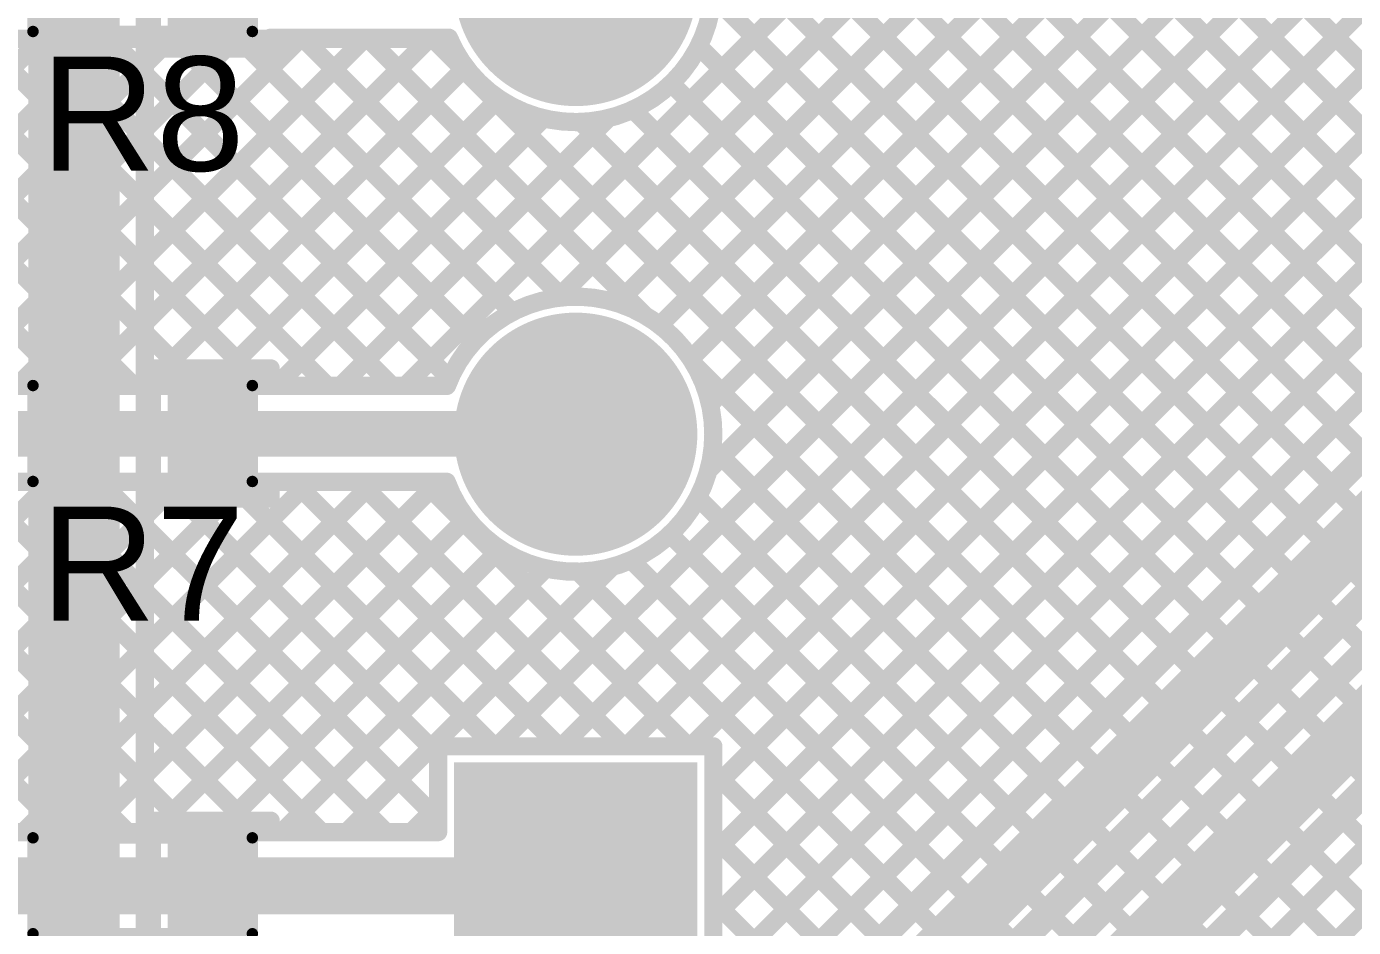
# Model space of a CAD drawing. Header units: millimetres. Extents: x -0.32 to 3.69, y -0.11 to 2.37.
# Drawn here: x 2.694 to 3.275, y 0.194 to 0.588 of the extents above; entities that cross this region are included whole.
import ezdxf

# ---------------------------------------------------------------- set-up
doc = ezdxf.new("R2010")
doc.units = ezdxf.units.MM
doc.header["$MEASUREMENT"] = 0
for name, color, linetype in [('BottomLayer', 5, 'Continuous'), ('BottomSolder', 6, 'Continuous'), ('MultiLayer', 9, 'Continuous'), ('PadHoleLayer', 156, 'Continuous'), ('TopLayer', 1, 'Continuous'), ('TopOverlay', 2, 'Continuous'), ('TopPaste', 8, 'Continuous'), ('TopSolder', 216, 'Continuous')]:
    doc.layers.add(name, color=color, linetype=linetype)
doc.styles.add('Arial', font='', dxfattribs={"height": 0.2})
doc.styles.get('Arial').set_extended_font_data('Arial')

# ---------------------------------------------------------------- blocks, each defined once
blk = doc.blocks.new('JL301_50010U02_B_1')
at = {"layer": 'BottomLayer'}
blk.add_hatch(color=5, dxfattribs=at).paths.add_polyline_path([(-0.04921, -0.04921), (-0.04921, 0.04921), (0.04921, 0.04921), (0.04921, -0.04921)])
h = blk.add_hatch(color=5, dxfattribs=at)
edge = h.paths.add_edge_path()
edge.add_arc((0.19685, 0), 0.04921, 0, 360)
h = blk.add_hatch(color=5, dxfattribs=at)
edge = h.paths.add_edge_path()
edge.add_arc((0.3937, 0), 0.04921, 0, 360)
at = {"layer": 'BottomSolder'}
blk.add_hatch(color=6, dxfattribs=at).paths.add_polyline_path([(-0.05321, -0.05321), (-0.05321, 0.05321), (0.05321, 0.05321), (0.05321, -0.05321)])
h = blk.add_hatch(color=6, dxfattribs=at)
edge = h.paths.add_edge_path()
edge.add_arc((0.19685, 0), 0.05321, 0, 360)
h = blk.add_hatch(color=6, dxfattribs=at)
edge = h.paths.add_edge_path()
edge.add_arc((0.3937, 0), 0.05321, 0, 360)
at = {"layer": 'MultiLayer'}
blk.add_hatch(color=9, dxfattribs=at).paths.add_polyline_path([(-0.04921, -0.04921), (-0.04921, 0.04921), (0.04921, 0.04921), (0.04921, -0.04921)])
h = blk.add_hatch(color=9, dxfattribs=at)
edge = h.paths.add_edge_path()
edge.add_arc((0.19685, 0), 0.04921, 0, 360)
h = blk.add_hatch(color=9, dxfattribs=at)
edge = h.paths.add_edge_path()
edge.add_arc((0.3937, 0), 0.04921, 0, 360)
at = {"layer": 'PadHoleLayer'}
h = blk.add_hatch(color=156, dxfattribs=at)
edge = h.paths.add_edge_path()
edge.add_arc((0, 0), 0.0275, 0, 360)
h = blk.add_hatch(color=156, dxfattribs=at)
edge = h.paths.add_edge_path()
edge.add_arc((0.19685, 0), 0.0275, 0, 360)
h = blk.add_hatch(color=156, dxfattribs=at)
edge = h.paths.add_edge_path()
edge.add_arc((0.3937, 0), 0.0275, 0, 360)
at = {"layer": 'TopLayer'}
blk.add_hatch(color=1, dxfattribs=at).paths.add_polyline_path([(-0.04921, -0.04921), (-0.04921, 0.04921), (0.04921, 0.04921), (0.04921, -0.04921)])
h = blk.add_hatch(color=1, dxfattribs=at)
edge = h.paths.add_edge_path()
edge.add_arc((0.19685, 0), 0.04921, 0, 360)
h = blk.add_hatch(color=1, dxfattribs=at)
edge = h.paths.add_edge_path()
edge.add_arc((0.3937, 0), 0.04921, 0, 360)
at = {"layer": 'TopSolder'}
blk.add_hatch(color=216, dxfattribs=at).paths.add_polyline_path([(-0.05321, -0.05321), (-0.05321, 0.05321), (0.05321, 0.05321), (0.05321, -0.05321)])
h = blk.add_hatch(color=216, dxfattribs=at)
edge = h.paths.add_edge_path()
edge.add_arc((0.19685, 0), 0.05321, 0, 360)
h = blk.add_hatch(color=216, dxfattribs=at)
edge = h.paths.add_edge_path()
edge.add_arc((0.3937, 0), 0.05321, 0, 360)
blk = doc.blocks.new('R___0603_34')
at = {"layer": 'TopLayer'}
for points in [[(-0.015, 0.0175), (-0.015, -0.0175), (-0.045, -0.0175), (-0.045, 0.0175)], [(0.045, 0.0175), (0.045, -0.0175), (0.015, -0.0175), (0.015, 0.0175)]]:
    blk.add_hatch(color=1, dxfattribs=at).paths.add_polyline_path(points)
at = {"layer": 'TopPaste'}
for points in [[(-0.015, 0.0175), (-0.015, -0.0175), (-0.045, -0.0175), (-0.045, 0.0175)], [(0.045, 0.0175), (0.045, -0.0175), (0.015, -0.0175), (0.015, 0.0175)]]:
    blk.add_hatch(color=8, dxfattribs=at).paths.add_polyline_path(points)
at = {"layer": 'TopSolder'}
for points in [[(-0.011, 0.0215), (-0.011, -0.0215), (-0.049, -0.0215), (-0.049, 0.0215)], [(0.049, 0.0215), (0.049, -0.0215), (0.011, -0.0215), (0.011, 0.0215)]]:
    blk.add_hatch(color=216, dxfattribs=at).paths.add_polyline_path(points)
at = {"layer": 'TopOverlay', "const_width": 0.005}
for points in [[(-0.048, 0.021), (-0.048, -0.021)], [(0.048, 0.021), (-0.048, 0.021)], [(0.048, 0.021), (0.048, -0.021)], [(0.048, -0.021), (-0.048, -0.021)]]:
    blk.add_lwpolyline(points, dxfattribs=at)
at = {"layer": 'TopOverlay', "const_width": 0.0025}
for points in [[(-0.04925, 0.021, 1), (-0.04675, 0.021, 1)], [(-0.04925, 0.021, 1), (-0.04675, 0.021, 1)], [(0.04675, 0.021, 1), (0.04925, 0.021, 1)], [(0.04675, 0.021, 1), (0.04925, 0.021, 1)], [(-0.04925, -0.021, 1), (-0.04675, -0.021, 1)], [(-0.04925, -0.021, 1), (-0.04675, -0.021, 1)], [(0.04675, -0.021, 1), (0.04925, -0.021, 1)], [(0.04675, -0.021, 1), (0.04925, -0.021, 1)]]:
    blk.add_lwpolyline(points, format="xyb", close=True, dxfattribs=at)
blk = doc.blocks.new('R___0603_35')
at = {"layer": 'TopLayer'}
for points in [[(-0.015, 0.0175), (-0.015, -0.0175), (-0.045, -0.0175), (-0.045, 0.0175)], [(0.045, 0.0175), (0.045, -0.0175), (0.015, -0.0175), (0.015, 0.0175)]]:
    blk.add_hatch(color=1, dxfattribs=at).paths.add_polyline_path(points)
at = {"layer": 'TopPaste'}
for points in [[(-0.015, 0.0175), (-0.015, -0.0175), (-0.045, -0.0175), (-0.045, 0.0175)], [(0.045, 0.0175), (0.045, -0.0175), (0.015, -0.0175), (0.015, 0.0175)]]:
    blk.add_hatch(color=8, dxfattribs=at).paths.add_polyline_path(points)
at = {"layer": 'TopSolder'}
for points in [[(-0.011, 0.0215), (-0.011, -0.0215), (-0.049, -0.0215), (-0.049, 0.0215)], [(0.049, 0.0215), (0.049, -0.0215), (0.011, -0.0215), (0.011, 0.0215)]]:
    blk.add_hatch(color=216, dxfattribs=at).paths.add_polyline_path(points)
at = {"layer": 'TopOverlay', "const_width": 0.005}
for points in [[(-0.048, 0.021), (-0.048, -0.021)], [(0.048, 0.021), (-0.048, 0.021)], [(0.048, 0.021), (0.048, -0.021)], [(0.048, -0.021), (-0.048, -0.021)]]:
    blk.add_lwpolyline(points, dxfattribs=at)
at = {"layer": 'TopOverlay', "const_width": 0.0025}
for points in [[(-0.04925, 0.021, 1), (-0.04675, 0.021, 1)], [(-0.04925, 0.021, 1), (-0.04675, 0.021, 1)], [(0.04675, 0.021, 1), (0.04925, 0.021, 1)], [(0.04675, 0.021, 1), (0.04925, 0.021, 1)], [(-0.04925, -0.021, 1), (-0.04675, -0.021, 1)], [(-0.04925, -0.021, 1), (-0.04675, -0.021, 1)], [(0.04675, -0.021, 1), (0.04925, -0.021, 1)], [(0.04675, -0.021, 1), (0.04925, -0.021, 1)]]:
    blk.add_lwpolyline(points, format="xyb", close=True, dxfattribs=at)
blk = doc.blocks.new('R___0603_36')
at = {"layer": 'TopLayer'}
for points in [[(-0.015, 0.0175), (-0.015, -0.0175), (-0.045, -0.0175), (-0.045, 0.0175)], [(0.045, 0.0175), (0.045, -0.0175), (0.015, -0.0175), (0.015, 0.0175)]]:
    blk.add_hatch(color=1, dxfattribs=at).paths.add_polyline_path(points)
at = {"layer": 'TopPaste'}
for points in [[(-0.015, 0.0175), (-0.015, -0.0175), (-0.045, -0.0175), (-0.045, 0.0175)], [(0.045, 0.0175), (0.045, -0.0175), (0.015, -0.0175), (0.015, 0.0175)]]:
    blk.add_hatch(color=8, dxfattribs=at).paths.add_polyline_path(points)
at = {"layer": 'TopSolder'}
for points in [[(-0.011, 0.0215), (-0.011, -0.0215), (-0.049, -0.0215), (-0.049, 0.0215)], [(0.049, 0.0215), (0.049, -0.0215), (0.011, -0.0215), (0.011, 0.0215)]]:
    blk.add_hatch(color=216, dxfattribs=at).paths.add_polyline_path(points)
at = {"layer": 'TopOverlay', "const_width": 0.005}
for points in [[(-0.048, 0.021), (-0.048, -0.021)], [(0.048, 0.021), (-0.048, 0.021)], [(0.048, 0.021), (0.048, -0.021)], [(0.048, -0.021), (-0.048, -0.021)]]:
    blk.add_lwpolyline(points, dxfattribs=at)
at = {"layer": 'TopOverlay', "const_width": 0.0025}
for points in [[(-0.04925, 0.021, 1), (-0.04675, 0.021, 1)], [(-0.04925, 0.021, 1), (-0.04675, 0.021, 1)], [(0.04675, 0.021, 1), (0.04925, 0.021, 1)], [(0.04675, 0.021, 1), (0.04925, 0.021, 1)], [(-0.04925, -0.021, 1), (-0.04675, -0.021, 1)], [(-0.04925, -0.021, 1), (-0.04675, -0.021, 1)], [(0.04675, -0.021, 1), (0.04925, -0.021, 1)], [(0.04675, -0.021, 1), (0.04925, -0.021, 1)]]:
    blk.add_lwpolyline(points, format="xyb", close=True, dxfattribs=at)

msp = doc.modelspace()

# ---------------------------------------------------------------- hatches: boundary and pattern name
at = {"layer": 'TopLayer'}
msp.add_hatch(color=1, dxfattribs=at).paths.add_polyline_path([(2.695, 0.189), (2.735, 0.189), (2.735, 2.01), (2.695, 2.01)])

# ---------------------------------------------------------------- linework, layer by layer
at = {"layer": 'BottomLayer'}
for points, const_width in [([(1.84163, 1.104), (2.71013, 0.2355)], 0.008), ([(1.86991, 1.104), (2.73841, 0.2355)], 0.008), ([(1.8982, 1.104), (2.7667, 0.2355)], 0.008), ([(2.03962, 1.104), (2.71277, 0.43085)], 0.008), ([(2.0679, 1.104), (2.74106, 0.43085)], 0.008), ([(2.09619, 1.104), (2.76934, 0.43085)], 0.008), ([(2.92671, 0.4694), (3.5363, 1.079)], 0.008), ([(2.95268, 0.4671), (3.56459, 1.079)], 0.008), ([(2.97126, 0.45739), (3.59287, 1.079)], 0.008), ([(2.98486, 0.4427), (3.62116, 1.079)], 0.008), ([(2.99326, 0.42282), (3.624, 1.05356)], 0.008), ([(2.85987, 0.43085), (3.47174, 1.04273)], 0.008), ([(2.9926, 0.39387), (3.624, 1.02528)], 0.008), ([(2.90007, 0.27306), (3.624, 0.99699)], 0.008), ([(2.92835, 0.27306), (3.624, 0.96871)], 0.008), ([(2.8994, 0.95133), (3.624, 0.22672)], 0.008), ([(2.95664, 0.27306), (3.624, 0.94042)], 0.008), ([(2.98492, 0.27306), (3.624, 0.91214)], 0.008), ([(2.99471, 0.25457), (3.624, 0.88385)], 0.008), ([(2.99471, 0.22628), (3.624, 0.85557)], 0.008), ([(2.98187, 0.84057), (3.624, 0.19844)], 0.008), ([(2.99471, 0.198), (3.624, 0.82729)], 0.008), ([(2.99459, 0.79956), (3.624, 0.17015)], 0.008), ([(2.99471, 0.16971), (3.624, 0.799)], 0.008), ([(2.87423, 0.7785), (3.624, 0.02873)], 0.008), ([(2.9887, 0.77717), (3.624, 0.14187)], 0.008), ([(2.81928, -0.034), (3.624, 0.77072)], 0.008), ([(2.97692, 0.76067), (3.624, 0.11359)], 0.008), ([(2.96031, 0.749), (3.624, 0.0853)], 0.008), ([(2.84757, -0.034), (3.624, 0.74243)], 0.008), ([(2.93774, 0.74327), (3.624, 0.05702)], 0.008), ([(2.87585, -0.034), (3.624, 0.71415)], 0.008), ([(2.90414, -0.034), (3.624, 0.68586)], 0.008), ([(2.93242, -0.034), (3.624, 0.65758)], 0.008), ([(2.98479, 0.63966), (3.624, 0.00045)], 0.008), ([(2.9607, -0.034), (3.624, 0.6293)], 0.008), ([(2.98899, -0.034), (3.624, 0.60101)], 0.008), ([(2.99451, 0.60165), (3.624, -0.02784)], 0.008), ([(2.1695, 0.05161), (2.70066, 0.58277)], 0.008), ([(2.1725, -0.00196), (2.75723, 0.58277)], 0.008), ([(2.1725, 0.02632), (2.72895, 0.58277)], 0.008), ([(2.63531, 0.43257), (2.78552, 0.58277)], 0.008), ([(2.63558, 0.58277), (2.87918, 0.58277)], 0.008), ([(2.6457, 0.58277), (2.79762, 0.43085)], 0.008), ([(2.66188, 0.43085), (2.8138, 0.58277)], 0.008), ([(2.67398, 0.58277), (2.82591, 0.43085)], 0.008), ([(2.69016, 0.43085), (2.84209, 0.58277)], 0.008), ([(2.70227, 0.58277), (2.85419, 0.43085)], 0.008), ([(2.71845, 0.43085), (2.87037, 0.58277)], 0.008), ([(2.73055, 0.58277), (2.87938, 0.43394)], 0.008), ([(2.75884, 0.58277), (2.89065, 0.45096)], 0.008), ([(2.78712, 0.58277), (2.90676, 0.46314)], 0.008), ([(2.8154, 0.58277), (2.92856, 0.46962)], 0.008), ([(2.84369, 0.58277), (2.96464, 0.46182)], 0.008), ([(2.87197, 0.58277), (3.48875, -0.034)], 0.008), ([(2.98833, 0.57956), (3.60188, -0.034)], 0.008), ([(3.01727, -0.034), (3.624, 0.57273)], 0.008), ([(2.74673, 0.43085), (2.88632, 0.57044)], 0.008), ([(2.97635, 0.56325), (3.5736, -0.034)], 0.008), ([(2.77501, 0.43085), (2.90081, 0.55664)], 0.008), ([(2.8033, 0.43085), (2.92045, 0.548)], 0.008), ([(2.83158, 0.43085), (2.94879, 0.54805)], 0.008), ([(2.95953, 0.55178), (3.54532, -0.034)], 0.008), ([(2.93666, 0.54637), (3.51703, -0.034)], 0.008), ([(3.17871, 0.09915), (3.624, 0.54444)], 0.008), ([(2.98663, 0.43984), (3.46046, -0.034)], 0.008), ([(2.64126, 0.43085), (2.87812, 0.43085)], 0.008), ([(2.63215, 0.40985), (2.93435, 0.40985)], 0.02), ([(2.93435, 0.40985), (2.9345, 0.4097)], 0.02), ([(2.99442, 0.40376), (3.43218, -0.034)], 0.008), ([(2.28188, -0.034), (2.70473, 0.38885)], 0.008), ([(2.31017, -0.034), (2.73301, 0.38885)], 0.008), ([(2.33845, -0.034), (2.7613, 0.38885)], 0.008), ([(2.63623, 0.2355), (2.78958, 0.38885)], 0.008), ([(2.64054, 0.38885), (2.87801, 0.38885)], 0.008), ([(2.64163, 0.38885), (2.79498, 0.2355)], 0.008), ([(2.66452, 0.2355), (2.81787, 0.38885)], 0.008), ([(2.66992, 0.38885), (2.82327, 0.2355)], 0.008), ([(2.6928, 0.2355), (2.84615, 0.38885)], 0.008), ([(2.6982, 0.38885), (2.85155, 0.2355)], 0.008), ([(2.72109, 0.2355), (2.87444, 0.38885)], 0.008), ([(2.72649, 0.38885), (2.87429, 0.24105)], 0.008), ([(2.75477, 0.38885), (2.87429, 0.26933)], 0.008), ([(2.78306, 0.38885), (2.89884, 0.27306)], 0.008), ([(2.81134, 0.38885), (2.92713, 0.27306)], 0.008), ([(2.83962, 0.38885), (2.95541, 0.27306)], 0.008), ([(2.86791, 0.38885), (2.9837, 0.27306)], 0.008), ([(2.98794, 0.38195), (3.27027, 0.09962)], 0.008), ([(2.74937, 0.2355), (2.88681, 0.37294)], 0.008), ([(2.97576, 0.36585), (3.23244, 0.10917)], 0.008), ([(2.77766, 0.2355), (2.90149, 0.35934)], 0.008), ([(2.80594, 0.2355), (2.92137, 0.35093)], 0.008), ([(2.83422, 0.2355), (2.95033, 0.3516)], 0.008), ([(2.95874, 0.35458), (3.20563, 0.1077)], 0.008), ([(2.93555, 0.34949), (3.18371, 0.10133)], 0.008), ([(2.87429, 0.27306), (2.99471, 0.27306)], 0.008), ([(2.87429, 0.2355), (2.87429, 0.27306)], 0.008), ([(2.99471, 0.15263), (2.99471, 0.27306)], 0.008), ([(2.99471, 0.26204), (3.16515, 0.09161)], 0.008), ([(2.86251, 0.2355), (2.87429, 0.24728)], 0.008), ([(2.632, 0.2355), (2.87429, 0.2355)], 0.008), ([(2.99471, 0.23376), (3.14938, 0.07909)], 0.008), ([(2.632, 0.212), (2.93365, 0.212)], 0.025), ([(2.93365, 0.212), (2.9345, 0.21285)], 0.025), ([(2.99471, 0.20548), (3.13622, 0.06397)], 0.008)]:
    msp.add_lwpolyline(points, dxfattribs=dict(at, const_width=const_width))
at = {"layer": 'BottomLayer', "const_width": 0.008}
for points in [[(2.99471, 0.60655, -0.815179), (2.87918, 0.58277)], [(2.87812, 0.43085, -0.834902), (2.99471, 0.4097)], [(2.99471, 0.4097, -0.837184), (2.87801, 0.38885)]]:
    msp.add_lwpolyline(points, format="xyb", dxfattribs=at)
at = {"layer": 'BottomLayer'}
for points, const_width in [([(2.69866, 0.58277, 1), (2.70266, 0.58277, 1)], 0.004), ([(2.70027, 0.58277, 1), (2.70427, 0.58277, 1)], 0.004), ([(2.72695, 0.58277, 1), (2.73095, 0.58277, 1)], 0.004), ([(2.72855, 0.58277, 1), (2.73255, 0.58277, 1)], 0.004), ([(2.75523, 0.58277, 1), (2.75923, 0.58277, 1)], 0.004), ([(2.75684, 0.58277, 1), (2.76084, 0.58277, 1)], 0.004), ([(2.78352, 0.58277, 1), (2.78752, 0.58277, 1)], 0.004), ([(2.78512, 0.58277, 1), (2.78912, 0.58277, 1)], 0.004), ([(2.8118, 0.58277, 1), (2.8158, 0.58277, 1)], 0.004), ([(2.8134, 0.58277, 1), (2.8174, 0.58277, 1)], 0.004), ([(2.84009, 0.58277, 1), (2.84409, 0.58277, 1)], 0.004), ([(2.84169, 0.58277, 1), (2.84569, 0.58277, 1)], 0.004), ([(2.86837, 0.58277, 1), (2.87237, 0.58277, 1)], 0.004), ([(2.86997, 0.58277, 1), (2.87397, 0.58277, 1)], 0.004), ([(2.87718, 0.58277, 1), (2.88118, 0.58277, 1)], 0.004), ([(2.87718, 0.58277, 1), (2.88118, 0.58277, 1)], 0.004), ([(2.98633, 0.57956, 1), (2.99033, 0.57956, 1)], 0.004), ([(2.88432, 0.57044, 1), (2.88832, 0.57044, 1)], 0.004), ([(2.97435, 0.56325, 1), (2.97835, 0.56325, 1)], 0.004), ([(2.89881, 0.55664, 1), (2.90281, 0.55664, 1)], 0.004), ([(2.91845, 0.548, 1), (2.92245, 0.548, 1)], 0.004), ([(2.94679, 0.54805, 1), (2.95079, 0.54805, 1)], 0.004), ([(2.95753, 0.55178, 1), (2.96153, 0.55178, 1)], 0.004), ([(2.93466, 0.54637, 1), (2.93866, 0.54637, 1)], 0.004), ([(2.92471, 0.4694, 1), (2.92871, 0.4694, 1)], 0.004), ([(2.92656, 0.46962, 1), (2.93056, 0.46962, 1)], 0.004), ([(2.95068, 0.4671, 1), (2.95468, 0.4671, 1)], 0.004), ([(2.90476, 0.46314, 1), (2.90876, 0.46314, 1)], 0.004), ([(2.96264, 0.46182, 1), (2.96664, 0.46182, 1)], 0.004), ([(2.96926, 0.45739, 1), (2.97326, 0.45739, 1)], 0.004), ([(2.88865, 0.45096, 1), (2.89265, 0.45096, 1)], 0.004), ([(2.98286, 0.4427, 1), (2.98686, 0.4427, 1)], 0.004), ([(2.98463, 0.43984, 1), (2.98863, 0.43984, 1)], 0.004), ([(2.87738, 0.43394, 1), (2.88138, 0.43394, 1)], 0.004), ([(2.71077, 0.43085, 1), (2.71477, 0.43085, 1)], 0.004), ([(2.71645, 0.43085, 1), (2.72045, 0.43085, 1)], 0.004), ([(2.73906, 0.43085, 1), (2.74306, 0.43085, 1)], 0.004), ([(2.74473, 0.43085, 1), (2.74873, 0.43085, 1)], 0.004), ([(2.76734, 0.43085, 1), (2.77134, 0.43085, 1)], 0.004), ([(2.77301, 0.43085, 1), (2.77701, 0.43085, 1)], 0.004), ([(2.79562, 0.43085, 1), (2.79962, 0.43085, 1)], 0.004), ([(2.8013, 0.43085, 1), (2.8053, 0.43085, 1)], 0.004), ([(2.82391, 0.43085, 1), (2.82791, 0.43085, 1)], 0.004), ([(2.82958, 0.43085, 1), (2.83358, 0.43085, 1)], 0.004), ([(2.85219, 0.43085, 1), (2.85619, 0.43085, 1)], 0.004), ([(2.85787, 0.43085, 1), (2.86187, 0.43085, 1)], 0.004), ([(2.87612, 0.43085, 1), (2.88012, 0.43085, 1)], 0.004), ([(2.87612, 0.43085, 1), (2.88012, 0.43085, 1)], 0.004), ([(2.99126, 0.42282, 1), (2.99526, 0.42282, 1)], 0.004), ([(2.92935, 0.40985, 1), (2.93935, 0.40985, 1)], 0.01), ([(2.92935, 0.40985, 1), (2.93935, 0.40985, 1)], 0.01), ([(2.9295, 0.4097, 1), (2.9395, 0.4097, 1)], 0.01), ([(2.99271, 0.4097, 1), (2.99671, 0.4097, 1)], 0.004), ([(2.99271, 0.4097, 1), (2.99671, 0.4097, 1)], 0.004), ([(2.99242, 0.40376, 1), (2.99642, 0.40376, 1)], 0.004), ([(2.9906, 0.39387, 1), (2.9946, 0.39387, 1)], 0.004), ([(2.6962, 0.38885, 1), (2.7002, 0.38885, 1)], 0.004), ([(2.70273, 0.38885, 1), (2.70673, 0.38885, 1)], 0.004), ([(2.72449, 0.38885, 1), (2.72849, 0.38885, 1)], 0.004), ([(2.73101, 0.38885, 1), (2.73501, 0.38885, 1)], 0.004), ([(2.75277, 0.38885, 1), (2.75677, 0.38885, 1)], 0.004), ([(2.7593, 0.38885, 1), (2.7633, 0.38885, 1)], 0.004), ([(2.78106, 0.38885, 1), (2.78506, 0.38885, 1)], 0.004), ([(2.78758, 0.38885, 1), (2.79158, 0.38885, 1)], 0.004), ([(2.80934, 0.38885, 1), (2.81334, 0.38885, 1)], 0.004), ([(2.81587, 0.38885, 1), (2.81987, 0.38885, 1)], 0.004), ([(2.83762, 0.38885, 1), (2.84162, 0.38885, 1)], 0.004), ([(2.84415, 0.38885, 1), (2.84815, 0.38885, 1)], 0.004), ([(2.86591, 0.38885, 1), (2.86991, 0.38885, 1)], 0.004), ([(2.87244, 0.38885, 1), (2.87644, 0.38885, 1)], 0.004), ([(2.87601, 0.38885, 1), (2.88001, 0.38885, 1)], 0.004), ([(2.87601, 0.38885, 1), (2.88001, 0.38885, 1)], 0.004), ([(2.98594, 0.38195, 1), (2.98994, 0.38195, 1)], 0.004), ([(2.88481, 0.37294, 1), (2.88881, 0.37294, 1)], 0.004), ([(2.97376, 0.36585, 1), (2.97776, 0.36585, 1)], 0.004), ([(2.89949, 0.35934, 1), (2.90349, 0.35934, 1)], 0.004), ([(2.91937, 0.35093, 1), (2.92337, 0.35093, 1)], 0.004), ([(2.94833, 0.3516, 1), (2.95233, 0.3516, 1)], 0.004), ([(2.95674, 0.35458, 1), (2.96074, 0.35458, 1)], 0.004), ([(2.93355, 0.34949, 1), (2.93755, 0.34949, 1)], 0.004), ([(2.87229, 0.27306, 1), (2.87629, 0.27306, 1)], 0.004), ([(2.87229, 0.27306, 1), (2.87629, 0.27306, 1)], 0.004), ([(2.87229, 0.26933, 1), (2.87629, 0.26933, 1)], 0.004), ([(2.89684, 0.27306, 1), (2.90084, 0.27306, 1)], 0.004), ([(2.89807, 0.27306, 1), (2.90207, 0.27306, 1)], 0.004), ([(2.92513, 0.27306, 1), (2.92913, 0.27306, 1)], 0.004), ([(2.92635, 0.27306, 1), (2.93035, 0.27306, 1)], 0.004), ([(2.95341, 0.27306, 1), (2.95741, 0.27306, 1)], 0.004), ([(2.95464, 0.27306, 1), (2.95864, 0.27306, 1)], 0.004), ([(2.9817, 0.27306, 1), (2.9857, 0.27306, 1)], 0.004), ([(2.98292, 0.27306, 1), (2.98692, 0.27306, 1)], 0.004), ([(2.99271, 0.27306, 1), (2.99671, 0.27306, 1)], 0.004), ([(2.99271, 0.27306, 1), (2.99671, 0.27306, 1)], 0.004), ([(2.99271, 0.26204, 1), (2.99671, 0.26204, 1)], 0.004), ([(2.99271, 0.25457, 1), (2.99671, 0.25457, 1)], 0.004), ([(2.87229, 0.24728, 1), (2.87629, 0.24728, 1)], 0.004), ([(2.87229, 0.24105, 1), (2.87629, 0.24105, 1)], 0.004), ([(2.6908, 0.2355, 1), (2.6948, 0.2355, 1)], 0.004), ([(2.70813, 0.2355, 1), (2.71213, 0.2355, 1)], 0.004), ([(2.71909, 0.2355, 1), (2.72309, 0.2355, 1)], 0.004), ([(2.73641, 0.2355, 1), (2.74041, 0.2355, 1)], 0.004), ([(2.74737, 0.2355, 1), (2.75137, 0.2355, 1)], 0.004), ([(2.7647, 0.2355, 1), (2.7687, 0.2355, 1)], 0.004), ([(2.77566, 0.2355, 1), (2.77966, 0.2355, 1)], 0.004), ([(2.79298, 0.2355, 1), (2.79698, 0.2355, 1)], 0.004), ([(2.80394, 0.2355, 1), (2.80794, 0.2355, 1)], 0.004), ([(2.82127, 0.2355, 1), (2.82527, 0.2355, 1)], 0.004), ([(2.83222, 0.2355, 1), (2.83622, 0.2355, 1)], 0.004), ([(2.84955, 0.2355, 1), (2.85355, 0.2355, 1)], 0.004), ([(2.86051, 0.2355, 1), (2.86451, 0.2355, 1)], 0.004), ([(2.87229, 0.2355, 1), (2.87629, 0.2355, 1)], 0.004), ([(2.87229, 0.2355, 1), (2.87629, 0.2355, 1)], 0.004), ([(2.99271, 0.23376, 1), (2.99671, 0.23376, 1)], 0.004), ([(2.99271, 0.22628, 1), (2.99671, 0.22628, 1)], 0.004), ([(2.9274, 0.212, 1), (2.9399, 0.212, 1)], 0.0125), ([(2.9274, 0.212, 1), (2.9399, 0.212, 1)], 0.0125), ([(2.92825, 0.21285, 1), (2.94075, 0.21285, 1)], 0.0125), ([(2.99271, 0.20548, 1), (2.99671, 0.20548, 1)], 0.004), ([(2.99271, 0.198, 1), (2.99671, 0.198, 1)], 0.004)]:
    msp.add_lwpolyline(points, format="xyb", close=True, dxfattribs=dict(at, const_width=const_width))
at = {"layer": 'TopLayer'}
for points, const_width in [([(2.746, 0.178), (2.746, 2.021)], 0.008), ([(2.85987, 0.43085), (3.4515, 1.02248)], 0.008), ([(2.92671, 0.4694), (3.4515, 0.9942)], 0.008), ([(2.95268, 0.4671), (3.4515, 0.96591)], 0.008), ([(2.8994, 0.95133), (3.36424, 0.48648)], 0.008), ([(2.97126, 0.45739), (3.4515, 0.93763)], 0.008), ([(2.98486, 0.4427), (3.4515, 0.90934)], 0.008), ([(2.99326, 0.42282), (3.4515, 0.88106)], 0.008), ([(2.9926, 0.39387), (3.4515, 0.85278)], 0.008), ([(2.98187, 0.84057), (3.3501, 0.47234)], 0.008), ([(2.90007, 0.27306), (3.4515, 0.82449)], 0.008), ([(2.99459, 0.79956), (3.33596, 0.45819)], 0.008), ([(2.92835, 0.27306), (3.4515, 0.79621)], 0.008), ([(2.87303, 0.7797), (3.26525, 0.38748)], 0.008), ([(2.9887, 0.77717), (3.32182, 0.44405)], 0.008), ([(2.95664, 0.27306), (3.4515, 0.76792)], 0.008), ([(2.97692, 0.76067), (3.30768, 0.42991)], 0.008), ([(2.96031, 0.749), (3.29353, 0.41577)], 0.008), ([(2.93774, 0.74327), (3.27939, 0.40163)], 0.008), ([(2.98492, 0.27306), (3.4515, 0.73964)], 0.008), ([(2.99471, 0.25457), (3.4515, 0.71135)], 0.008), ([(2.99471, 0.22628), (3.4515, 0.68307)], 0.008), ([(2.99471, 0.198), (3.4515, 0.65479)], 0.008), ([(2.749, 0.5785), (2.749, 0.6355)], 0.008), ([(2.98479, 0.63966), (3.25111, 0.37334)], 0.008), ([(2.99471, 0.16971), (3.4515, 0.6265)], 0.008), ([(2.99451, 0.60165), (3.23697, 0.3592)], 0.008), ([(2.88178, 0.0285), (3.4515, 0.59822)], 0.008), ([(2.746, 0.51497), (2.8143, 0.58327)], 0.008), ([(2.746, 0.4584), (2.87087, 0.58327)], 0.008), ([(2.746, 0.48669), (2.84259, 0.58327)], 0.008), ([(2.801, 0.5785), (2.801, 0.58327)], 0.008), ([(2.801, 0.58327), (2.87897, 0.58327)], 0.008), ([(2.8149, 0.58327), (2.92856, 0.46962)], 0.008), ([(2.84319, 0.58327), (2.96464, 0.46182)], 0.008), ([(2.87147, 0.58327), (3.16626, 0.28849)], 0.008), ([(2.746, 0.54326), (2.78124, 0.5785)], 0.008), ([(2.746, 0.57154), (2.75296, 0.5785)], 0.008), ([(2.749, 0.5785), (2.801, 0.5785)], 0.008), ([(2.76311, 0.5785), (2.89065, 0.45096)], 0.008), ([(2.79139, 0.5785), (2.90676, 0.46314)], 0.008), ([(2.98833, 0.57956), (3.22282, 0.34506)], 0.008), ([(2.90627, 0.0285), (3.4515, 0.57373)], 0.008), ([(2.916, 0.005), (3.475, 0.564)], 0.025), ([(3.01727, -0.034), (3.624, 0.57273)], 0.008), ([(2.746, 0.56733), (2.87938, 0.43394)], 0.008), ([(2.75438, 0.4385), (2.88632, 0.57044)], 0.008), ([(2.97635, 0.56325), (3.20868, 0.33092)], 0.008), ([(2.78267, 0.4385), (2.90081, 0.55664)], 0.008), ([(2.8033, 0.43085), (2.92045, 0.548)], 0.008), ([(2.83158, 0.43085), (2.94879, 0.54805)], 0.008), ([(2.95953, 0.55178), (3.19454, 0.31677)], 0.008), ([(2.93263, -0.0116), (3.4916, 0.54737)], 0.008), ([(2.93666, 0.54637), (3.1804, 0.30263)], 0.008), ([(3.17871, 0.09915), (3.624, 0.54444)], 0.008), ([(2.746, 0.53904), (2.85419, 0.43085)], 0.008), ([(2.93127, -0.0315), (3.5035, 0.54073)], 0.008), ([(2.941, -0.055), (3.527, 0.531)], 0.025), ([(2.99523, -0.034), (3.5436, 0.51437)], 0.008), ([(2.746, 0.51076), (2.82591, 0.43085)], 0.008), ([(2.746, 0.48247), (2.78997, 0.4385)], 0.008), ([(2.746, 0.45419), (2.76169, 0.4385)], 0.008), ([(2.749, 0.4385), (2.801, 0.4385)], 0.008), ([(2.749, 0.43312), (2.75438, 0.4385)], 0.008), ([(2.749, 0.3815), (2.749, 0.4385)], 0.008), ([(2.801, 0.43085), (2.801, 0.4385)], 0.008), ([(2.98663, 0.43984), (3.15211, 0.27435)], 0.008), ([(2.746, 0.43012), (2.749, 0.43312)], 0.008), ([(2.746, 0.4259), (2.749, 0.4229)], 0.008), ([(2.801, 0.43085), (2.87812, 0.43085)], 0.008), ([(2.775, 0.41), (2.77515, 0.40985)], 0.02), ([(2.77515, 0.40985), (2.93435, 0.40985)], 0.02), ([(2.9298, 0.405), (2.9345, 0.4097)], 0.025), ([(2.93435, 0.40985), (2.9345, 0.4097)], 0.02), ([(2.746, 0.40183), (2.749, 0.40483)], 0.008), ([(2.99442, 0.40376), (3.13797, 0.26021)], 0.008), ([(2.746, 0.39762), (2.749, 0.39462)], 0.008), ([(2.746, 0.2887), (2.84615, 0.38885)], 0.008), ([(2.746, 0.31698), (2.81787, 0.38885)], 0.008), ([(2.746, 0.26041), (2.87444, 0.38885)], 0.008), ([(2.801, 0.3815), (2.801, 0.38885)], 0.008), ([(2.801, 0.38885), (2.87801, 0.38885)], 0.008), ([(2.81134, 0.38885), (2.92713, 0.27306)], 0.008), ([(2.83962, 0.38885), (2.95541, 0.27306)], 0.008), ([(2.86791, 0.38885), (2.9837, 0.27306)], 0.008), ([(2.746, 0.37355), (2.75395, 0.3815)], 0.008), ([(2.746, 0.34527), (2.78223, 0.3815)], 0.008), ([(2.749, 0.3815), (2.801, 0.3815)], 0.008), ([(2.76212, 0.3815), (2.87429, 0.26933)], 0.008), ([(2.7904, 0.3815), (2.89884, 0.27306)], 0.008), ([(2.98794, 0.38195), (3.12383, 0.24606)], 0.008), ([(2.746, 0.36934), (2.87429, 0.24105)], 0.008), ([(2.75437, 0.2405), (2.88681, 0.37294)], 0.008), ([(2.97576, 0.36585), (3.10969, 0.23192)], 0.008), ([(2.78266, 0.2405), (2.90149, 0.35934)], 0.008), ([(2.80594, 0.2355), (2.92137, 0.35093)], 0.008), ([(2.83422, 0.2355), (2.95033, 0.3516)], 0.008), ([(2.95874, 0.35458), (3.09555, 0.21778)], 0.008), ([(2.93555, 0.34949), (3.0814, 0.20364)], 0.008), ([(2.746, 0.34105), (2.85155, 0.2355)], 0.008), ([(3.2702, 0.32597), (3.27947, 0.3167)], 0.008), ([(2.746, 0.31277), (2.82327, 0.2355)], 0.008), ([(3.25606, 0.31183), (3.26532, 0.30256)], 0.008), ([(3.24192, 0.29768), (3.25118, 0.28842)], 0.008), ([(2.746, 0.28448), (2.78998, 0.2405)], 0.008), ([(3.22777, 0.28354), (3.23704, 0.27427)], 0.008), ([(2.87429, 0.27306), (2.99471, 0.27306)], 0.008), ([(2.87429, 0.2355), (2.87429, 0.27306)], 0.008), ([(2.99471, 0.15263), (2.99471, 0.27306)], 0.008), ([(3.21363, 0.2694), (3.2229, 0.26013)], 0.008), ([(2.99471, 0.26204), (3.06726, 0.1895)], 0.008), ([(2.746, 0.2562), (2.7617, 0.2405)], 0.008), ([(3.19949, 0.25526), (3.20876, 0.24599)], 0.008), ([(2.86251, 0.2355), (2.87429, 0.24728)], 0.008), ([(2.749, 0.2405), (2.801, 0.2405)], 0.008), ([(2.749, 0.23513), (2.75437, 0.2405)], 0.008), ([(2.749, 0.1835), (2.749, 0.2405)], 0.008), ([(2.801, 0.2355), (2.801, 0.2405)], 0.008), ([(3.18535, 0.24111), (3.19461, 0.23185)], 0.008), ([(3.27027, 0.24104), (3.54532, -0.034)], 0.008), ([(2.746, 0.23213), (2.749, 0.23513)], 0.008), ([(2.801, 0.2355), (2.87429, 0.2355)], 0.008), ([(2.99471, 0.23376), (3.05312, 0.17535)], 0.008), ([(2.746, 0.22791), (2.749, 0.22491)], 0.008), ([(3.17121, 0.22697), (3.18047, 0.21771)], 0.008), ([(3.25613, 0.2269), (3.51703, -0.034)], 0.008), ([(2.775, 0.212), (2.93365, 0.212)], 0.025), ([(2.93365, 0.212), (2.9345, 0.21285)], 0.025), ([(3.15706, 0.21283), (3.16633, 0.20356)], 0.008), ([(3.24199, 0.21276), (3.48875, -0.034)], 0.008), ([(2.746, 0.20384), (2.749, 0.20684)], 0.008), ([(2.99471, 0.20548), (3.03898, 0.16121)], 0.008), ([(2.746, 0.19963), (2.749, 0.19663)], 0.008), ([(2.934, 0.185), (2.935, 0.184)], 0.025), ([(3.14292, 0.19869), (3.15219, 0.18942)], 0.008), ([(3.22785, 0.19861), (3.46046, -0.034)], 0.008)]:
    msp.add_lwpolyline(points, dxfattribs=dict(at, const_width=const_width))
at = {"layer": 'TopLayer', "const_width": 0.008}
for points in [[(2.99471, 0.60655, -0.81894), (2.87897, 0.58327)], [(2.87812, 0.43085, -0.834902), (2.99471, 0.4097)], [(2.99471, 0.4097, -0.837184), (2.87801, 0.38885)]]:
    msp.add_lwpolyline(points, format="xyb", dxfattribs=at)
at = {"layer": 'TopLayer'}
for points, const_width in [([(2.799, 0.58327, 1), (2.803, 0.58327, 1)], 0.004), ([(2.799, 0.58327, 1), (2.803, 0.58327, 1)], 0.004), ([(2.8123, 0.58327, 1), (2.8163, 0.58327, 1)], 0.004), ([(2.8129, 0.58327, 1), (2.8169, 0.58327, 1)], 0.004), ([(2.84059, 0.58327, 1), (2.84459, 0.58327, 1)], 0.004), ([(2.84119, 0.58327, 1), (2.84519, 0.58327, 1)], 0.004), ([(2.86887, 0.58327, 1), (2.87287, 0.58327, 1)], 0.004), ([(2.86947, 0.58327, 1), (2.87347, 0.58327, 1)], 0.004), ([(2.87697, 0.58327, 1), (2.88097, 0.58327, 1)], 0.004), ([(2.87697, 0.58327, 1), (2.88097, 0.58327, 1)], 0.004), ([(2.747, 0.5785, 1), (2.751, 0.5785, 1)], 0.004), ([(2.747, 0.5785, 1), (2.751, 0.5785, 1)], 0.004), ([(2.75096, 0.5785, 1), (2.75496, 0.5785, 1)], 0.004), ([(2.76111, 0.5785, 1), (2.76511, 0.5785, 1)], 0.004), ([(2.77924, 0.5785, 1), (2.78324, 0.5785, 1)], 0.004), ([(2.78939, 0.5785, 1), (2.79339, 0.5785, 1)], 0.004), ([(2.799, 0.5785, 1), (2.803, 0.5785, 1)], 0.004), ([(2.799, 0.5785, 1), (2.803, 0.5785, 1)], 0.004), ([(2.98633, 0.57956, 1), (2.99033, 0.57956, 1)], 0.004), ([(2.744, 0.57154, 1), (2.748, 0.57154, 1)], 0.004), ([(2.744, 0.56733, 1), (2.748, 0.56733, 1)], 0.004), ([(2.88432, 0.57044, 1), (2.88832, 0.57044, 1)], 0.004), ([(2.97435, 0.56325, 1), (2.97835, 0.56325, 1)], 0.004), ([(2.89881, 0.55664, 1), (2.90281, 0.55664, 1)], 0.004), ([(2.91845, 0.548, 1), (2.92245, 0.548, 1)], 0.004), ([(2.94679, 0.54805, 1), (2.95079, 0.54805, 1)], 0.004), ([(2.95753, 0.55178, 1), (2.96153, 0.55178, 1)], 0.004), ([(2.744, 0.54326, 1), (2.748, 0.54326, 1)], 0.004), ([(2.93466, 0.54637, 1), (2.93866, 0.54637, 1)], 0.004), ([(2.744, 0.53904, 1), (2.748, 0.53904, 1)], 0.004), ([(2.744, 0.51497, 1), (2.748, 0.51497, 1)], 0.004), ([(2.744, 0.51076, 1), (2.748, 0.51076, 1)], 0.004), ([(2.744, 0.48669, 1), (2.748, 0.48669, 1)], 0.004), ([(2.744, 0.48247, 1), (2.748, 0.48247, 1)], 0.004), ([(2.92471, 0.4694, 1), (2.92871, 0.4694, 1)], 0.004), ([(2.92656, 0.46962, 1), (2.93056, 0.46962, 1)], 0.004), ([(2.95068, 0.4671, 1), (2.95468, 0.4671, 1)], 0.004), ([(2.90476, 0.46314, 1), (2.90876, 0.46314, 1)], 0.004), ([(2.96264, 0.46182, 1), (2.96664, 0.46182, 1)], 0.004), ([(2.744, 0.4584, 1), (2.748, 0.4584, 1)], 0.004), ([(2.96926, 0.45739, 1), (2.97326, 0.45739, 1)], 0.004), ([(2.744, 0.45419, 1), (2.748, 0.45419, 1)], 0.004), ([(2.88865, 0.45096, 1), (2.89265, 0.45096, 1)], 0.004), ([(2.747, 0.4385, 1), (2.751, 0.4385, 1)], 0.004), ([(2.747, 0.4385, 1), (2.751, 0.4385, 1)], 0.004), ([(2.75238, 0.4385, 1), (2.75638, 0.4385, 1)], 0.004), ([(2.75238, 0.4385, 1), (2.75638, 0.4385, 1)], 0.004), ([(2.75969, 0.4385, 1), (2.76369, 0.4385, 1)], 0.004), ([(2.78067, 0.4385, 1), (2.78467, 0.4385, 1)], 0.004), ([(2.78797, 0.4385, 1), (2.79197, 0.4385, 1)], 0.004), ([(2.799, 0.4385, 1), (2.803, 0.4385, 1)], 0.004), ([(2.799, 0.4385, 1), (2.803, 0.4385, 1)], 0.004), ([(2.98286, 0.4427, 1), (2.98686, 0.4427, 1)], 0.004), ([(2.98463, 0.43984, 1), (2.98863, 0.43984, 1)], 0.004), ([(2.747, 0.43312, 1), (2.751, 0.43312, 1)], 0.004), ([(2.747, 0.43312, 1), (2.751, 0.43312, 1)], 0.004), ([(2.87738, 0.43394, 1), (2.88138, 0.43394, 1)], 0.004), ([(2.744, 0.43012, 1), (2.748, 0.43012, 1)], 0.004), ([(2.744, 0.4259, 1), (2.748, 0.4259, 1)], 0.004), ([(2.799, 0.43085, 1), (2.803, 0.43085, 1)], 0.004), ([(2.799, 0.43085, 1), (2.803, 0.43085, 1)], 0.004), ([(2.8013, 0.43085, 1), (2.8053, 0.43085, 1)], 0.004), ([(2.82391, 0.43085, 1), (2.82791, 0.43085, 1)], 0.004), ([(2.82958, 0.43085, 1), (2.83358, 0.43085, 1)], 0.004), ([(2.85219, 0.43085, 1), (2.85619, 0.43085, 1)], 0.004), ([(2.85787, 0.43085, 1), (2.86187, 0.43085, 1)], 0.004), ([(2.87612, 0.43085, 1), (2.88012, 0.43085, 1)], 0.004), ([(2.87612, 0.43085, 1), (2.88012, 0.43085, 1)], 0.004), ([(2.747, 0.4229, 1), (2.751, 0.4229, 1)], 0.004), ([(2.99126, 0.42282, 1), (2.99526, 0.42282, 1)], 0.004), ([(2.77, 0.41, 1), (2.78, 0.41, 1)], 0.01), ([(2.77015, 0.40985, 1), (2.78015, 0.40985, 1)], 0.01), ([(2.77015, 0.40985, 1), (2.78015, 0.40985, 1)], 0.01), ([(2.92825, 0.4097, 1), (2.94075, 0.4097, 1)], 0.0125), ([(2.92935, 0.40985, 1), (2.93935, 0.40985, 1)], 0.01), ([(2.92935, 0.40985, 1), (2.93935, 0.40985, 1)], 0.01), ([(2.9295, 0.4097, 1), (2.9395, 0.4097, 1)], 0.01), ([(2.92355, 0.405, 1), (2.93605, 0.405, 1)], 0.0125), ([(2.99271, 0.4097, 1), (2.99671, 0.4097, 1)], 0.004), ([(2.99271, 0.4097, 1), (2.99671, 0.4097, 1)], 0.004), ([(2.747, 0.40483, 1), (2.751, 0.40483, 1)], 0.004), ([(2.99242, 0.40376, 1), (2.99642, 0.40376, 1)], 0.004), ([(2.744, 0.40183, 1), (2.748, 0.40183, 1)], 0.004), ([(2.744, 0.39762, 1), (2.748, 0.39762, 1)], 0.004), ([(2.747, 0.39462, 1), (2.751, 0.39462, 1)], 0.004), ([(2.9906, 0.39387, 1), (2.9946, 0.39387, 1)], 0.004), ([(2.799, 0.38885, 1), (2.803, 0.38885, 1)], 0.004), ([(2.799, 0.38885, 1), (2.803, 0.38885, 1)], 0.004), ([(2.80934, 0.38885, 1), (2.81334, 0.38885, 1)], 0.004), ([(2.81587, 0.38885, 1), (2.81987, 0.38885, 1)], 0.004), ([(2.83762, 0.38885, 1), (2.84162, 0.38885, 1)], 0.004), ([(2.84415, 0.38885, 1), (2.84815, 0.38885, 1)], 0.004), ([(2.86591, 0.38885, 1), (2.86991, 0.38885, 1)], 0.004), ([(2.87244, 0.38885, 1), (2.87644, 0.38885, 1)], 0.004), ([(2.87601, 0.38885, 1), (2.88001, 0.38885, 1)], 0.004), ([(2.87601, 0.38885, 1), (2.88001, 0.38885, 1)], 0.004), ([(3.26325, 0.38748, 1), (3.26725, 0.38748, 1)], 0.004), ([(2.747, 0.3815, 1), (2.751, 0.3815, 1)], 0.004), ([(2.747, 0.3815, 1), (2.751, 0.3815, 1)], 0.004), ([(2.75195, 0.3815, 1), (2.75595, 0.3815, 1)], 0.004), ([(2.76012, 0.3815, 1), (2.76412, 0.3815, 1)], 0.004), ([(2.78023, 0.3815, 1), (2.78423, 0.3815, 1)], 0.004), ([(2.7884, 0.3815, 1), (2.7924, 0.3815, 1)], 0.004), ([(2.799, 0.3815, 1), (2.803, 0.3815, 1)], 0.004), ([(2.799, 0.3815, 1), (2.803, 0.3815, 1)], 0.004), ([(2.98594, 0.38195, 1), (2.98994, 0.38195, 1)], 0.004), ([(2.744, 0.37355, 1), (2.748, 0.37355, 1)], 0.004), ([(2.744, 0.36934, 1), (2.748, 0.36934, 1)], 0.004), ([(2.88481, 0.37294, 1), (2.88881, 0.37294, 1)], 0.004), ([(3.24911, 0.37334, 1), (3.25311, 0.37334, 1)], 0.004), ([(2.97376, 0.36585, 1), (2.97776, 0.36585, 1)], 0.004), ([(2.89949, 0.35934, 1), (2.90349, 0.35934, 1)], 0.004), ([(3.23497, 0.3592, 1), (3.23897, 0.3592, 1)], 0.004), ([(2.91937, 0.35093, 1), (2.92337, 0.35093, 1)], 0.004), ([(2.94833, 0.3516, 1), (2.95233, 0.3516, 1)], 0.004), ([(2.95674, 0.35458, 1), (2.96074, 0.35458, 1)], 0.004), ([(2.744, 0.34527, 1), (2.748, 0.34527, 1)], 0.004), ([(2.93355, 0.34949, 1), (2.93755, 0.34949, 1)], 0.004), ([(3.22083, 0.34506, 1), (3.22483, 0.34506, 1)], 0.004), ([(2.744, 0.34105, 1), (2.748, 0.34105, 1)], 0.004), ([(3.20668, 0.33092, 1), (3.21068, 0.33092, 1)], 0.004), ([(3.2682, 0.32597, 1), (3.2722, 0.32597, 1)], 0.004), ([(2.744, 0.31698, 1), (2.748, 0.31698, 1)], 0.004), ([(3.19254, 0.31677, 1), (3.19654, 0.31677, 1)], 0.004), ([(2.744, 0.31277, 1), (2.748, 0.31277, 1)], 0.004), ([(3.25406, 0.31183, 1), (3.25806, 0.31183, 1)], 0.004), ([(3.1784, 0.30263, 1), (3.1824, 0.30263, 1)], 0.004), ([(3.26333, 0.30256, 1), (3.26733, 0.30256, 1)], 0.004), ([(3.23992, 0.29768, 1), (3.24392, 0.29768, 1)], 0.004), ([(2.744, 0.2887, 1), (2.748, 0.2887, 1)], 0.004), ([(3.16426, 0.28849, 1), (3.16826, 0.28849, 1)], 0.004), ([(3.24918, 0.28842, 1), (3.25318, 0.28842, 1)], 0.004), ([(2.744, 0.28448, 1), (2.748, 0.28448, 1)], 0.004), ([(3.22577, 0.28354, 1), (3.22977, 0.28354, 1)], 0.004), ([(2.87229, 0.27306, 1), (2.87629, 0.27306, 1)], 0.004), ([(2.87229, 0.27306, 1), (2.87629, 0.27306, 1)], 0.004), ([(2.87229, 0.26933, 1), (2.87629, 0.26933, 1)], 0.004), ([(2.89684, 0.27306, 1), (2.90084, 0.27306, 1)], 0.004), ([(2.89807, 0.27306, 1), (2.90207, 0.27306, 1)], 0.004), ([(2.92513, 0.27306, 1), (2.92913, 0.27306, 1)], 0.004), ([(2.92635, 0.27306, 1), (2.93035, 0.27306, 1)], 0.004), ([(2.95341, 0.27306, 1), (2.95741, 0.27306, 1)], 0.004), ([(2.95464, 0.27306, 1), (2.95864, 0.27306, 1)], 0.004), ([(2.9817, 0.27306, 1), (2.9857, 0.27306, 1)], 0.004), ([(2.98292, 0.27306, 1), (2.98692, 0.27306, 1)], 0.004), ([(2.99271, 0.27306, 1), (2.99671, 0.27306, 1)], 0.004), ([(2.99271, 0.27306, 1), (2.99671, 0.27306, 1)], 0.004), ([(3.15011, 0.27435, 1), (3.15411, 0.27435, 1)], 0.004), ([(3.21163, 0.2694, 1), (3.21563, 0.2694, 1)], 0.004), ([(3.23504, 0.27427, 1), (3.23904, 0.27427, 1)], 0.004), ([(2.744, 0.26041, 1), (2.748, 0.26041, 1)], 0.004), ([(2.99271, 0.26204, 1), (2.99671, 0.26204, 1)], 0.004), ([(3.13597, 0.26021, 1), (3.13997, 0.26021, 1)], 0.004), ([(3.2209, 0.26013, 1), (3.2249, 0.26013, 1)], 0.004), ([(2.744, 0.2562, 1), (2.748, 0.2562, 1)], 0.004), ([(2.99271, 0.25457, 1), (2.99671, 0.25457, 1)], 0.004), ([(3.19749, 0.25526, 1), (3.20149, 0.25526, 1)], 0.004), ([(2.87229, 0.24728, 1), (2.87629, 0.24728, 1)], 0.004), ([(3.12183, 0.24606, 1), (3.12583, 0.24606, 1)], 0.004), ([(3.20676, 0.24599, 1), (3.21076, 0.24599, 1)], 0.004), ([(2.747, 0.2405, 1), (2.751, 0.2405, 1)], 0.004), ([(2.747, 0.2405, 1), (2.751, 0.2405, 1)], 0.004), ([(2.75237, 0.2405, 1), (2.75637, 0.2405, 1)], 0.004), ([(2.75237, 0.2405, 1), (2.75637, 0.2405, 1)], 0.004), ([(2.7597, 0.2405, 1), (2.7637, 0.2405, 1)], 0.004), ([(2.78066, 0.2405, 1), (2.78466, 0.2405, 1)], 0.004), ([(2.78798, 0.2405, 1), (2.79198, 0.2405, 1)], 0.004), ([(2.799, 0.2405, 1), (2.803, 0.2405, 1)], 0.004), ([(2.799, 0.2405, 1), (2.803, 0.2405, 1)], 0.004), ([(2.87229, 0.24105, 1), (2.87629, 0.24105, 1)], 0.004), ([(3.18335, 0.24111, 1), (3.18735, 0.24111, 1)], 0.004), ([(3.26827, 0.24104, 1), (3.27227, 0.24104, 1)], 0.004), ([(2.747, 0.23513, 1), (2.751, 0.23513, 1)], 0.004), ([(2.747, 0.23513, 1), (2.751, 0.23513, 1)], 0.004), ([(2.799, 0.2355, 1), (2.803, 0.2355, 1)], 0.004), ([(2.799, 0.2355, 1), (2.803, 0.2355, 1)], 0.004), ([(2.80394, 0.2355, 1), (2.80794, 0.2355, 1)], 0.004), ([(2.82127, 0.2355, 1), (2.82527, 0.2355, 1)], 0.004), ([(2.83222, 0.2355, 1), (2.83622, 0.2355, 1)], 0.004), ([(2.84955, 0.2355, 1), (2.85355, 0.2355, 1)], 0.004), ([(2.86051, 0.2355, 1), (2.86451, 0.2355, 1)], 0.004), ([(2.87229, 0.2355, 1), (2.87629, 0.2355, 1)], 0.004), ([(2.87229, 0.2355, 1), (2.87629, 0.2355, 1)], 0.004), ([(2.744, 0.23213, 1), (2.748, 0.23213, 1)], 0.004), ([(2.99271, 0.23376, 1), (2.99671, 0.23376, 1)], 0.004), ([(3.10769, 0.23192, 1), (3.11169, 0.23192, 1)], 0.004), ([(3.19261, 0.23185, 1), (3.19661, 0.23185, 1)], 0.004), ([(2.744, 0.22791, 1), (2.748, 0.22791, 1)], 0.004), ([(2.747, 0.22491, 1), (2.751, 0.22491, 1)], 0.004), ([(2.99271, 0.22628, 1), (2.99671, 0.22628, 1)], 0.004), ([(3.16921, 0.22697, 1), (3.17321, 0.22697, 1)], 0.004), ([(3.25413, 0.2269, 1), (3.25813, 0.2269, 1)], 0.004), ([(2.76875, 0.212, 1), (2.78125, 0.212, 1)], 0.0125), ([(2.9274, 0.212, 1), (2.9399, 0.212, 1)], 0.0125), ([(2.9274, 0.212, 1), (2.9399, 0.212, 1)], 0.0125), ([(2.92825, 0.21285, 1), (2.94075, 0.21285, 1)], 0.0125), ([(3.09355, 0.21778, 1), (3.09755, 0.21778, 1)], 0.004), ([(3.17847, 0.21771, 1), (3.18247, 0.21771, 1)], 0.004), ([(3.15506, 0.21283, 1), (3.15906, 0.21283, 1)], 0.004), ([(3.23999, 0.21276, 1), (3.24399, 0.21276, 1)], 0.004), ([(2.747, 0.20684, 1), (2.751, 0.20684, 1)], 0.004), ([(2.99271, 0.20548, 1), (2.99671, 0.20548, 1)], 0.004), ([(2.744, 0.20384, 1), (2.748, 0.20384, 1)], 0.004), ([(2.744, 0.19963, 1), (2.748, 0.19963, 1)], 0.004), ([(3.0794, 0.20364, 1), (3.0834, 0.20364, 1)], 0.004), ([(3.16433, 0.20356, 1), (3.16833, 0.20356, 1)], 0.004), ([(2.747, 0.19663, 1), (2.751, 0.19663, 1)], 0.004), ([(2.92775, 0.185, 1), (2.94025, 0.185, 1)], 0.0125), ([(2.99271, 0.198, 1), (2.99671, 0.198, 1)], 0.004), ([(3.14092, 0.19869, 1), (3.14492, 0.19869, 1)], 0.004), ([(3.22585, 0.19861, 1), (3.22985, 0.19861, 1)], 0.004), ([(2.92875, 0.184, 1), (2.94125, 0.184, 1)], 0.0125)]:
    msp.add_lwpolyline(points, format="xyb", close=True, dxfattribs=dict(at, const_width=const_width))

# ---------------------------------------------------------------- block references
for name, p, rotation in [('JL301_50010U02_B_1', (2.9345, 0.21285), 90), ('R___0603_34', (2.745, 0.607), 180), ('R___0603_35', (2.745, 0.41), 180), ('R___0603_36', (2.745, 0.212), 180)]:
    msp.add_blockref(name, p, dxfattribs=dict(rotation=rotation))

# ---------------------------------------------------------------- texts
at = {"layer": 'TopOverlay', "style": 'Arial'}
for s, p in [('R8', (2.70035, 0.52501)), ('R7', (2.70035, 0.32801))]:
    msp.add_text(s, height=0.05, dxfattribs=at).set_placement(p)

doc.saveas('drawing.dxf')
